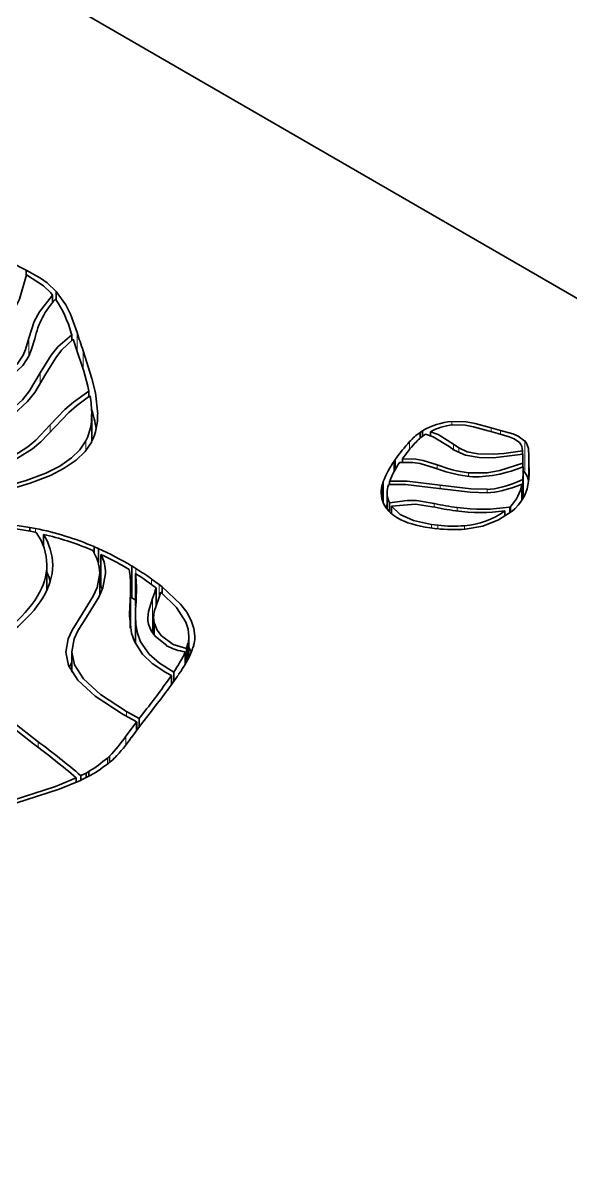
# Model space of a CAD drawing. Extents: x 321 to 857, y 218 to 648.
# Drawn here: x 722.38 to 729.46, y 620.15 to 635.02 of the extents above; entities that cross this region are included whole.
import ezdxf

# ---------------------------------------------------------------- set-up
doc = ezdxf.new("R2010")
doc.units = 0

msp = doc.modelspace()

# ---------------------------------------------------------------- linework, layer by layer
at = {"color": 7, "lineweight": 35}
msp.add_line((749.142, 620.149), (702.643, 646.996), dxfattribs=at)
at = {"color": 7, "lineweight": 35, "ltscale": 0.012901}
msp.add_line((722.42, 631.834), (721.959, 632.066), dxfattribs=at)
at = {"color": 7, "lineweight": 35, "ltscale": 0.001974}
msp.add_line((722.42, 631.834), (722.42, 631.755), dxfattribs=at)
at = {"color": 7, "lineweight": 35, "ltscale": 0.000827956}
msp.add_line((722.74, 631.54), (722.76, 631.513), dxfattribs=at)
at = {"color": 7, "lineweight": 35, "ltscale": 0.002454}
msp.add_line((722.76, 631.513), (722.76, 631.415), dxfattribs=at)
at = {"color": 7, "lineweight": 35, "ltscale": 0.002849}
msp.add_line((722.809, 631.56), (722.809, 631.446), dxfattribs=at)
at = {"color": 7, "lineweight": 13, "ltscale": 0.005721}
msp.add_line((722.455, 630.957), (722.455, 630.728), dxfattribs=at)
at = {"color": 7, "lineweight": 35, "ltscale": 0.000552975}
msp.add_line((723.002, 631.023), (723.009, 631.002), dxfattribs=at)
at = {"color": 7, "lineweight": 35, "ltscale": 0.001889}
msp.add_line((723.009, 631.002), (723.009, 630.927), dxfattribs=at)
at = {"color": 7, "lineweight": 35, "ltscale": 0.004145}
msp.add_line((723.028, 630.942), (723.08, 630.785), dxfattribs=at)
at = {"color": 7, "lineweight": 13, "ltscale": 0.005939}
msp.add_line((723.077, 631.031), (723.077, 630.794), dxfattribs=at)
at = {"color": 7, "lineweight": 13, "ltscale": 0.005923}
msp.add_line((723.156, 630.794), (723.156, 630.557), dxfattribs=at)
at = {"color": 7, "lineweight": 13, "ltscale": 0.003571}
msp.add_line((722.602, 630.508), (722.602, 630.365), dxfattribs=at)
at = {"color": 7, "lineweight": 35, "ltscale": 0.001694}
msp.add_line((723.231, 630.274), (723.231, 630.206), dxfattribs=at)
at = {"color": 7, "lineweight": 35, "ltscale": 0.008749}
msp.add_line((723.267, 629.973), (723.267, 629.623), dxfattribs=at)
at = {"color": 7, "lineweight": 13, "ltscale": 0.00112}
msp.add_line((727.917, 629.881), (727.917, 629.836), dxfattribs=at)
at = {"color": 7, "lineweight": 13, "ltscale": 0.00239}
msp.add_line((722.73, 629.837), (722.73, 629.741), dxfattribs=at)
at = {"color": 7, "lineweight": 35, "ltscale": 0.000931906}
msp.add_line((727.538, 629.76), (727.507, 629.739), dxfattribs=at)
at = {"color": 7, "lineweight": 35, "ltscale": 0.001826}
msp.add_line((727.507, 629.739), (727.507, 629.666), dxfattribs=at)
at = {"color": 7, "lineweight": 35, "ltscale": 0.001721}
msp.add_line((727.538, 629.76), (727.538, 629.691), dxfattribs=at)
at = {"color": 7, "lineweight": 35, "ltscale": 0.000389374}
msp.add_line((727.565, 629.71), (727.578, 629.719), dxfattribs=at)
at = {"color": 7, "lineweight": 35, "ltscale": 0.001256}
msp.add_line((727.64, 629.75), (727.64, 629.7), dxfattribs=at)
at = {"color": 7, "lineweight": 35, "ltscale": 0.003104}
msp.add_line((728.545, 629.767), (728.426, 629.801), dxfattribs=at)
at = {"color": 7, "lineweight": 13, "ltscale": 0.001259}
msp.add_line((728.426, 629.801), (728.426, 629.75), dxfattribs=at)
at = {"color": 7, "lineweight": 13, "ltscale": 0.001212}
msp.add_line((728.545, 629.767), (728.545, 629.719), dxfattribs=at)
at = {"color": 7, "lineweight": 13, "ltscale": 0.003104}
msp.add_line((723.192, 629.634), (723.192, 629.51), dxfattribs=at)
at = {"color": 7, "lineweight": 13, "ltscale": 0.002515}
msp.add_line((727.371, 629.622), (727.371, 629.522), dxfattribs=at)
at = {"color": 7, "lineweight": 35, "ltscale": 0.002022}
msp.add_line((728.006, 629.543), (727.94, 629.589), dxfattribs=at)
at = {"color": 7, "lineweight": 13, "ltscale": 0.001738}
msp.add_line((727.94, 629.589), (727.94, 629.52), dxfattribs=at)
at = {"color": 7, "lineweight": 13, "ltscale": 0.010207}
for p, q in [((728.859, 629.63), (728.859, 629.222)), ((724.052, 627.6), (724.052, 627.191))]:
    msp.add_line(p, q, dxfattribs=at)
at = {"color": 7, "lineweight": 35, "ltscale": 0.002021}
msp.add_line((727.881, 629.561), (727.947, 629.514), dxfattribs=at)
at = {"color": 7, "lineweight": 13, "ltscale": 0.001553}
msp.add_line((728.006, 629.543), (728.006, 629.481), dxfattribs=at)
at = {"color": 7, "lineweight": 35, "ltscale": 0.001161}
msp.add_line((728.83, 629.505), (728.83, 629.459), dxfattribs=at)
at = {"color": 7, "lineweight": 35, "ltscale": 0.000621063}
msp.add_line((728.833, 629.459), (728.834, 629.434), dxfattribs=at)
at = {"color": 7, "lineweight": 35, "ltscale": 0.000529515}
msp.add_line((728.834, 629.434), (728.833, 629.413), dxfattribs=at)
at = {"color": 7, "lineweight": 35, "ltscale": 0.001981}
msp.add_line((728.834, 629.434), (728.834, 629.355), dxfattribs=at)
at = {"color": 7, "lineweight": 35, "ltscale": 0.000577944}
msp.add_line((728.911, 629.473), (728.909, 629.496), dxfattribs=at)
at = {"color": 7, "lineweight": 13, "ltscale": 0.00929}
msp.add_line((728.909, 629.496), (728.909, 629.125), dxfattribs=at)
at = {"color": 7, "lineweight": 35, "ltscale": 0.001692}
msp.add_line((728.91, 629.382), (728.911, 629.45), dxfattribs=at)
at = {"color": 7, "lineweight": 35, "ltscale": 0.000585969}
msp.add_line((728.911, 629.45), (728.911, 629.473), dxfattribs=at)
at = {"color": 7, "lineweight": 35, "ltscale": 0.001279}
msp.add_line((728.911, 629.473), (728.911, 629.422), dxfattribs=at)
at = {"color": 7, "lineweight": 35, "ltscale": 0.000723905}
msp.add_line((727.19, 629.396), (727.173, 629.372), dxfattribs=at)
at = {"color": 7, "lineweight": 35, "ltscale": 0.003317}
msp.add_line((727.173, 629.372), (727.173, 629.239), dxfattribs=at)
at = {"color": 7, "lineweight": 13, "ltscale": 0.003172}
msp.add_line((727.19, 629.396), (727.19, 629.269), dxfattribs=at)
at = {"color": 7, "lineweight": 35, "ltscale": 0.00108}
msp.add_line((727.278, 629.4), (727.278, 629.357), dxfattribs=at)
at = {"color": 7, "lineweight": 13, "ltscale": 0.001295}
msp.add_line((727.728, 629.322), (727.728, 629.27), dxfattribs=at)
at = {"color": 7, "lineweight": 35, "ltscale": 0.000679059}
msp.add_line((728.833, 629.413), (728.833, 629.386), dxfattribs=at)
at = {"color": 7, "lineweight": 13, "ltscale": 0.001337}
msp.add_line((728.833, 629.413), (728.833, 629.36), dxfattribs=at)
at = {"color": 7, "lineweight": 35, "ltscale": 0.000656172}
msp.add_line((728.833, 629.386), (728.833, 629.36), dxfattribs=at)
at = {"color": 7, "lineweight": 35, "ltscale": 0.000356001}
msp.add_line((728.833, 629.36), (728.834, 629.346), dxfattribs=at)
at = {"color": 7, "lineweight": 35, "ltscale": 0.001292}
msp.add_line((728.834, 629.346), (728.834, 629.294), dxfattribs=at)
at = {"color": 7, "lineweight": 35, "ltscale": 0.001644}
msp.add_line((728.836, 629.295), (728.838, 629.229), dxfattribs=at)
at = {"color": 7, "lineweight": 35, "ltscale": 0.00053569}
msp.add_line((728.911, 629.361), (728.91, 629.382), dxfattribs=at)
at = {"color": 7, "lineweight": 35, "ltscale": 0.006213}
msp.add_line((728.91, 629.382), (728.91, 629.134), dxfattribs=at)
at = {"color": 7, "lineweight": 35, "ltscale": 0.000659752}
msp.add_line((728.912, 629.334), (728.911, 629.361), dxfattribs=at)
at = {"color": 7, "lineweight": 13, "ltscale": 0.005583}
msp.add_line((728.911, 629.361), (728.911, 629.137), dxfattribs=at)
at = {"color": 7, "lineweight": 35, "ltscale": 0.002485}
msp.add_line((728.915, 629.235), (728.912, 629.334), dxfattribs=at)
at = {"color": 7, "lineweight": 13, "ltscale": 0.004599}
msp.add_line((728.912, 629.334), (728.912, 629.15), dxfattribs=at)
at = {"color": 7, "lineweight": 13, "ltscale": 0.001137}
msp.add_line((728.131, 629.22), (728.131, 629.174), dxfattribs=at)
at = {"color": 7, "lineweight": 35, "ltscale": 0.000966325}
msp.add_line((728.859, 629.222), (728.831, 629.248), dxfattribs=at)
at = {"color": 7, "lineweight": 35, "ltscale": 0.000202712}
msp.add_line((728.834, 629.141), (728.833, 629.133), dxfattribs=at)
at = {"color": 7, "lineweight": 35, "ltscale": 0.006253}
msp.add_line((728.833, 629.133), (728.833, 628.883), dxfattribs=at)
at = {"color": 7, "lineweight": 35, "ltscale": 0.006416}
msp.add_line((728.834, 629.141), (728.834, 628.884), dxfattribs=at)
at = {"color": 7, "lineweight": 35, "ltscale": 0.008447}
msp.add_line((728.838, 629.229), (728.838, 628.891), dxfattribs=at)
at = {"color": 7, "lineweight": 35, "ltscale": 0.000693575}
msp.add_line((728.908, 629.111), (728.911, 629.139), dxfattribs=at)
at = {"color": 7, "lineweight": 35, "ltscale": 0.000874946}
msp.add_line((727.032, 629.108), (727.022, 629.075), dxfattribs=at)
at = {"color": 7, "lineweight": 35, "ltscale": 0.00553}
msp.add_line((727.022, 629.075), (727.022, 628.854), dxfattribs=at)
at = {"color": 7, "lineweight": 35, "ltscale": 0.007025}
msp.add_line((727.032, 629.108), (727.032, 628.827), dxfattribs=at)
at = {"color": 7, "lineweight": 35, "ltscale": 5.11568e-05}
msp.add_line((727.098, 629.067), (727.098, 629.069), dxfattribs=at)
at = {"color": 7, "lineweight": 35, "ltscale": 0.001109}
msp.add_line((727.114, 629.114), (727.114, 629.07), dxfattribs=at)
at = {"color": 7, "lineweight": 13, "ltscale": 0.001149}
msp.add_line((727.766, 629.062), (727.766, 629.016), dxfattribs=at)
at = {"color": 7, "lineweight": 13, "ltscale": 0.001111}
msp.add_line((728.373, 629.007), (728.373, 628.962), dxfattribs=at)
at = {"color": 7, "lineweight": 35, "ltscale": 0.005203}
msp.add_line((728.823, 629.075), (728.823, 628.866), dxfattribs=at)
at = {"color": 7, "lineweight": 35, "ltscale": 0.005307}
msp.add_line((727.082, 628.961), (727.082, 628.749), dxfattribs=at)
at = {"color": 7, "lineweight": 35, "ltscale": 0.002878}
msp.add_line((727.11, 628.832), (727.11, 628.717), dxfattribs=at)
at = {"color": 7, "lineweight": 13, "ltscale": 0.00118}
msp.add_line((727.69, 628.824), (727.69, 628.777), dxfattribs=at)
at = {"color": 7, "lineweight": 35, "ltscale": 0.000603949}
msp.add_line((727.038, 628.814), (727.05, 628.793), dxfattribs=at)
at = {"color": 7, "lineweight": 35, "ltscale": 0.001056}
msp.add_line((727.082, 628.811), (727.063, 628.773), dxfattribs=at)
at = {"color": 7, "lineweight": 35, "ltscale": 0.002457}
msp.add_line((727.138, 628.791), (727.138, 628.693), dxfattribs=at)
at = {"color": 7, "lineweight": 13, "ltscale": 0.001138}
msp.add_line((727.986, 628.771), (727.986, 628.726), dxfattribs=at)
at = {"color": 7, "lineweight": 35, "ltscale": 0.001801}
msp.add_line((728.6, 628.728), (728.6, 628.656), dxfattribs=at)
at = {"color": 7, "lineweight": 35, "ltscale": 0.000334167}
msp.add_line((728.674, 628.787), (728.664, 628.778), dxfattribs=at)
at = {"color": 7, "lineweight": 35, "ltscale": 0.001953}
msp.add_line((728.664, 628.778), (728.664, 628.7), dxfattribs=at)
at = {"color": 7, "lineweight": 35, "ltscale": 0.001979}
msp.add_line((728.674, 628.787), (728.674, 628.708), dxfattribs=at)
at = {"color": 7, "lineweight": 35, "ltscale": 0.001137}
msp.add_line((728.695, 628.725), (728.729, 628.755), dxfattribs=at)
at = {"color": 7, "lineweight": 35, "ltscale": 0.000351141}
msp.add_line((728.729, 628.755), (728.74, 628.764), dxfattribs=at)
at = {"color": 7, "lineweight": 35, "ltscale": 0.002117}
msp.add_line((727.738, 628.543), (727.654, 628.553), dxfattribs=at)
at = {"color": 7, "lineweight": 13, "ltscale": 0.001141}
msp.add_line((727.654, 628.553), (727.654, 628.508), dxfattribs=at)
at = {"color": 7, "lineweight": 13, "ltscale": 0.001129}
msp.add_line((727.738, 628.543), (727.738, 628.498), dxfattribs=at)
at = {"color": 7, "lineweight": 13, "ltscale": 0.001122}
msp.add_line((728.079, 628.537), (728.079, 628.492), dxfattribs=at)
at = {"color": 7, "lineweight": 35, "ltscale": 0.001706}
msp.add_line((722.448, 628.472), (722.515, 628.459), dxfattribs=at)
at = {"color": 7, "lineweight": 35, "ltscale": 0.00179}
msp.add_line((722.54, 628.501), (722.469, 628.515), dxfattribs=at)
at = {"color": 7, "lineweight": 35, "ltscale": 0.001173}
msp.add_line((722.469, 628.515), (722.469, 628.468), dxfattribs=at)
at = {"color": 7, "lineweight": 35, "ltscale": 0.000939637}
msp.add_line((722.515, 628.459), (722.551, 628.45), dxfattribs=at)
at = {"color": 7, "lineweight": 13, "ltscale": 0.001208}
msp.add_line((722.54, 628.501), (722.54, 628.453), dxfattribs=at)
at = {"color": 7, "lineweight": 35, "ltscale": 0.004015}
msp.add_line((722.645, 628.426), (722.645, 628.265), dxfattribs=at)
at = {"color": 7, "lineweight": 35, "ltscale": 0.002209}
msp.add_line((727.636, 628.51), (727.724, 628.499), dxfattribs=at)
at = {"color": 7, "lineweight": 35, "ltscale": 0.00079884}
msp.add_line((723.25, 628.231), (723.28, 628.219), dxfattribs=at)
at = {"color": 7, "lineweight": 35, "ltscale": 0.001508}
msp.add_line((723.352, 628.243), (723.296, 628.267), dxfattribs=at)
at = {"color": 7, "lineweight": 35, "ltscale": 0.00192}
msp.add_line((723.296, 628.267), (723.296, 628.19), dxfattribs=at)
at = {"color": 7, "lineweight": 35, "ltscale": 0.004645}
msp.add_line((723.352, 628.243), (723.352, 628.057), dxfattribs=at)
at = {"color": 7, "lineweight": 35, "ltscale": 0.010207}
for p, q in [((723.386, 628.166), (723.386, 627.758)), ((723.784, 628.018), (723.784, 627.609)), ((723.769, 627.748), (723.769, 627.34))]:
    msp.add_line(p, q, dxfattribs=at)
at = {"color": 7, "lineweight": 35, "ltscale": 0.008118}
msp.add_line((722.687, 628.03), (722.687, 627.706), dxfattribs=at)
at = {"color": 7, "lineweight": 35, "ltscale": 0.001806}
msp.add_line((723.666, 628.024), (723.728, 627.987), dxfattribs=at)
at = {"color": 7, "lineweight": 35, "ltscale": 0.000638569}
msp.add_line((723.728, 627.987), (723.75, 627.974), dxfattribs=at)
at = {"color": 7, "lineweight": 35, "ltscale": 0.001564}
msp.add_line((723.837, 627.985), (723.784, 628.018), dxfattribs=at)
at = {"color": 7, "lineweight": 13, "ltscale": 0.001686}
msp.add_line((723.837, 627.985), (723.837, 627.917), dxfattribs=at)
at = {"color": 7, "lineweight": 35, "ltscale": 0.007237}
msp.add_line((723.37, 627.925), (723.37, 627.636), dxfattribs=at)
at = {"color": 7, "lineweight": 35, "ltscale": 0.000452723}
msp.add_line((723.386, 627.819), (723.37, 627.827), dxfattribs=at)
at = {"color": 7, "lineweight": 35, "ltscale": 0.010205}
msp.add_line((723.832, 627.921), (723.832, 627.512), dxfattribs=at)
at = {"color": 7, "lineweight": 35, "ltscale": 0.002935}
msp.add_line((723.98, 627.822), (724.074, 627.753), dxfattribs=at)
at = {"color": 7, "lineweight": 35, "ltscale": 0.002996}
msp.add_line((724.136, 627.779), (724.039, 627.85), dxfattribs=at)
at = {"color": 7, "lineweight": 13, "ltscale": 0.001787}
msp.add_line((724.039, 627.85), (724.039, 627.779), dxfattribs=at)
at = {"color": 7, "lineweight": 35, "ltscale": 0.00115}
msp.add_line((723.405, 627.716), (723.386, 627.758), dxfattribs=at)
at = {"color": 7, "lineweight": 35, "ltscale": 0.00075092}
msp.add_line((724.074, 627.753), (724.098, 627.734), dxfattribs=at)
at = {"color": 7, "lineweight": 35, "ltscale": 0.005623}
msp.add_line((724.098, 627.734), (724.098, 627.509), dxfattribs=at)
at = {"color": 7, "lineweight": 35, "ltscale": 0.00241}
msp.add_line((724.127, 627.59), (724.158, 627.682), dxfattribs=at)
at = {"color": 7, "lineweight": 35, "ltscale": 0.001287}
msp.add_line((724.176, 627.747), (724.136, 627.779), dxfattribs=at)
at = {"color": 7, "lineweight": 13, "ltscale": 0.004118}
msp.add_line((724.136, 627.779), (724.136, 627.614), dxfattribs=at)
at = {"color": 7, "lineweight": 35, "ltscale": 0.002032}
msp.add_line((724.176, 627.747), (724.176, 627.666), dxfattribs=at)
at = {"color": 7, "lineweight": 13, "ltscale": 0.007849}
msp.add_line((723.761, 627.557), (723.761, 627.243), dxfattribs=at)
at = {"color": 7, "lineweight": 35, "ltscale": 0.000426289}
msp.add_line((723.784, 627.609), (723.769, 627.618), dxfattribs=at)
at = {"color": 7, "lineweight": 35, "ltscale": 0.001563}
msp.add_line((723.837, 627.577), (723.784, 627.609), dxfattribs=at)
at = {"color": 7, "lineweight": 35, "ltscale": 0.000628547}
msp.add_line((723.835, 627.487), (723.832, 627.512), dxfattribs=at)
at = {"color": 7, "lineweight": 35, "ltscale": 0.003077}
msp.add_line((723.769, 627.34), (723.765, 627.217), dxfattribs=at)
at = {"color": 7, "lineweight": 35, "ltscale": 0.009079}
msp.add_line((723.831, 627.375), (723.831, 627.012), dxfattribs=at)
at = {"color": 7, "lineweight": 35, "ltscale": 0.005348}
msp.add_line((724.066, 627.35), (724.066, 627.136), dxfattribs=at)
at = {"color": 7, "lineweight": 35, "ltscale": 0.00058667}
msp.add_line((724.052, 627.191), (724.044, 627.169), dxfattribs=at)
at = {"color": 7, "lineweight": 35, "ltscale": 0.001011}
msp.add_line((724.066, 627.229), (724.052, 627.191), dxfattribs=at)
at = {"color": 7, "lineweight": 13, "ltscale": 0.003831}
msp.add_line((724.076, 627.277), (724.076, 627.123), dxfattribs=at)
at = {"color": 7, "lineweight": 35, "ltscale": 0.000267046}
msp.add_line((724.522, 627.11), (724.522, 627.099), dxfattribs=at)
at = {"color": 7, "lineweight": 35, "ltscale": 0.006833}
msp.add_line((724.522, 627.11), (724.522, 626.836), dxfattribs=at)
at = {"color": 7, "lineweight": 13, "ltscale": 0.006573}
msp.add_line((724.522, 627.099), (724.522, 626.836), dxfattribs=at)
at = {"color": 7, "lineweight": 35, "ltscale": 0.000312839}
msp.add_line((724.599, 627.098), (724.599, 627.111), dxfattribs=at)
at = {"color": 7, "lineweight": 35, "ltscale": 0.006592}
msp.add_line((723.011, 626.91), (723.011, 626.647), dxfattribs=at)
at = {"color": 7, "lineweight": 35, "ltscale": 0.004024}
msp.add_line((724.474, 626.911), (724.474, 626.75), dxfattribs=at)
at = {"color": 7, "lineweight": 35, "ltscale": 0.001699}
msp.add_line((724.508, 627.02), (724.492, 626.954), dxfattribs=at)
at = {"color": 7, "lineweight": 35, "ltscale": 0.004335}
msp.add_line((724.492, 626.954), (724.492, 626.781), dxfattribs=at)
at = {"color": 7, "lineweight": 35, "ltscale": 9.64326e-05}
msp.add_line((724.512, 627.02), (724.508, 627.02), dxfattribs=at)
at = {"color": 7, "lineweight": 35, "ltscale": 0.005272}
msp.add_line((724.508, 627.02), (724.508, 626.809), dxfattribs=at)
at = {"color": 7, "lineweight": 35, "ltscale": 0.005083}
msp.add_line((724.512, 627.02), (724.512, 626.816), dxfattribs=at)
at = {"color": 7, "lineweight": 35, "ltscale": 0.001729}
msp.add_line((724.553, 626.905), (724.522, 626.966), dxfattribs=at)
at = {"color": 7, "lineweight": 35, "ltscale": 0.00092854}
msp.add_line((724.565, 626.934), (724.574, 626.97), dxfattribs=at)
at = {"color": 7, "lineweight": 35, "ltscale": 8.86193e-05}
msp.add_line((724.574, 626.97), (724.577, 626.97), dxfattribs=at)
at = {"color": 7, "lineweight": 35, "ltscale": 0.00055291}
msp.add_line((724.577, 626.97), (724.583, 626.992), dxfattribs=at)
at = {"color": 7, "lineweight": 35, "ltscale": 0.001954}
msp.add_line((723.011, 626.779), (722.977, 626.708), dxfattribs=at)
at = {"color": 7, "lineweight": 35, "ltscale": 0.001999}
msp.add_line((724.225, 626.642), (724.295, 626.604), dxfattribs=at)
at = {"color": 7, "lineweight": 35, "ltscale": 0.002934}
msp.add_line((724.295, 626.604), (724.295, 626.486), dxfattribs=at)
at = {"color": 7, "lineweight": 35, "ltscale": 0.002983}
msp.add_line((724.326, 626.649), (724.326, 626.53), dxfattribs=at)
at = {"color": 7, "lineweight": 35, "ltscale": 0.00076654}
msp.add_line((724.372, 626.595), (724.39, 626.62), dxfattribs=at)
at = {"color": 7, "lineweight": 35, "ltscale": 0.003037}
msp.add_line((723.954, 626.147), (723.88, 626.05), dxfattribs=at)
at = {"color": 7, "lineweight": 35, "ltscale": 0.005489}
msp.add_line((723.84, 625.998), (723.708, 625.823), dxfattribs=at)
at = {"color": 7, "lineweight": 35, "ltscale": 0.004641}
msp.add_line((723.88, 626.05), (723.717, 626.14), dxfattribs=at)
at = {"color": 7, "lineweight": 13, "ltscale": 0.001559}
msp.add_line((723.717, 626.14), (723.717, 626.077), dxfattribs=at)
at = {"color": 7, "lineweight": 35, "ltscale": 0.000287198}
msp.add_line((723.847, 626.007), (723.84, 625.998), dxfattribs=at)
at = {"color": 7, "lineweight": 13, "ltscale": 0.002757}
msp.add_line((723.84, 625.998), (723.84, 625.888), dxfattribs=at)
at = {"color": 7, "lineweight": 35, "ltscale": 0.002753}
msp.add_line((723.847, 626.007), (723.847, 625.897), dxfattribs=at)
at = {"color": 7, "lineweight": 35, "ltscale": 0.002731}
msp.add_line((723.88, 626.05), (723.88, 625.941), dxfattribs=at)
at = {"color": 7, "lineweight": 35, "ltscale": 0.004686}
msp.add_line((723.91, 625.98), (724.024, 626.128), dxfattribs=at)
at = {"color": 7, "lineweight": 35, "ltscale": 0.005462}
msp.add_line((723.778, 625.806), (723.91, 625.98), dxfattribs=at)
at = {"color": 7, "lineweight": 13, "ltscale": 0.001842}
msp.add_line((722.576, 625.751), (722.576, 625.677), dxfattribs=at)
at = {"color": 7, "lineweight": 13, "ltscale": 0.002835}
msp.add_line((723.708, 625.823), (723.708, 625.709), dxfattribs=at)
at = {"color": 7, "lineweight": 35, "ltscale": 0.000942931}
msp.add_line((723.497, 625.565), (723.469, 625.54), dxfattribs=at)
at = {"color": 7, "lineweight": 35, "ltscale": 0.001987}
msp.add_line((723.497, 625.565), (723.497, 625.485), dxfattribs=at)
at = {"color": 7, "lineweight": 13, "ltscale": 0.001927}
msp.add_line((723.469, 625.54), (723.469, 625.463), dxfattribs=at)
at = {"color": 7, "lineweight": 35, "ltscale": 0.000991057}
msp.add_line((723.533, 625.515), (723.562, 625.542), dxfattribs=at)
at = {"color": 7, "lineweight": 35, "ltscale": 0.001411}
msp.add_line((723.067, 625.284), (723.067, 625.228), dxfattribs=at)
at = {"color": 7, "lineweight": 35, "ltscale": 0.000822631}
msp.add_line((723.12, 625.252), (723.15, 625.266), dxfattribs=at)
at = {"color": 7, "lineweight": 35, "ltscale": 0.001908}
msp.add_line((723.195, 625.347), (723.126, 625.313), dxfattribs=at)
at = {"color": 7, "lineweight": 35, "ltscale": 0.001443}
msp.add_line((723.126, 625.313), (723.126, 625.255), dxfattribs=at)
at = {"color": 7, "lineweight": 35, "ltscale": 0.002706}
msp.add_line((723.15, 625.266), (723.247, 625.314), dxfattribs=at)
at = {"color": 7, "lineweight": 35, "ltscale": 0.001006}
msp.add_line((723.23, 625.366), (723.195, 625.347), dxfattribs=at)
at = {"color": 7, "lineweight": 35, "ltscale": 0.00148}
msp.add_line((723.195, 625.347), (723.195, 625.287), dxfattribs=at)
at = {"color": 7, "lineweight": 35, "ltscale": 0.001527}
msp.add_line((723.23, 625.366), (723.23, 625.305), dxfattribs=at)
at = {"color": 7, "lineweight": 35, "ltscale": 0.001098}
msp.add_line((723.247, 625.314), (723.285, 625.335), dxfattribs=at)
at = {"color": 7, "lineweight": 35}
for points in [[(722.809, 631.56), (722.69, 631.669), (722.603, 631.731), (722.42, 631.834)], [(720.427, 630.34), (720.981, 630.427), (721.229, 630.493), (721.452, 630.575), (721.64, 630.666), (721.807, 630.771), (722.026, 630.964), (722.201, 631.194), (722.332, 631.462), (722.423, 631.772)], [(722.423, 631.772), (722.644, 631.63), (722.74, 631.54)], [(722.76, 631.513), (722.591, 631.298), (722.525, 631.173), (722.455, 630.957)], [(723.077, 631.031), (722.992, 631.267), (722.932, 631.385), (722.809, 631.56)], [(722.455, 630.957), (722.411, 630.809), (722.379, 630.736), (722.305, 630.622), (722.104, 630.432)], [(722.166, 630.405), (722.375, 630.605), (722.453, 630.725), (722.486, 630.801), (722.531, 630.95)], [(723.009, 631.002), (722.829, 630.847), (722.741, 630.738), (722.602, 630.508)], [(722.675, 630.495), (722.801, 630.703), (722.878, 630.802), (723.028, 630.942)], [(723.344, 629.975), (723.314, 630.251), (723.27, 630.437), (723.156, 630.794)], [(722.602, 630.508), (722.463, 630.277), (722.373, 630.163), (722.189, 629.994), (722, 629.872), (721.754, 629.755)], [(721.798, 629.719), (722.054, 629.84), (722.25, 629.966), (722.439, 630.14), (722.532, 630.258), (722.675, 630.495)], [(723.231, 630.274), (723.03, 630.132), (722.919, 630.035), (722.73, 629.837)], [(722.799, 629.816), (722.971, 629.996), (723.069, 630.085), (723.243, 630.214)], [(728.426, 629.801), (728.217, 629.858), (728.101, 629.877), (727.917, 629.881)], [(722.73, 629.837), (722.545, 629.642), (722.443, 629.555), (722.26, 629.44), (722.091, 629.37), (721.882, 629.315)], [(721.908, 629.273), (722.129, 629.331), (722.31, 629.407), (722.503, 629.528), (722.61, 629.619), (722.799, 629.816)], [(727.578, 629.719), (727.678, 629.685), (727.881, 629.561)], [(727.94, 629.589), (727.74, 629.713), (727.64, 629.75)], [(727.927, 629.837), (728.091, 629.833), (728.196, 629.815), (728.388, 629.762)], [(728.513, 629.727), (728.658, 629.685), (728.721, 629.659), (728.791, 629.609)], [(728.859, 629.63), (728.775, 629.691), (728.703, 629.721), (728.545, 629.767)], [(723.192, 629.634), (723.112, 629.516), (723.004, 629.411), (722.853, 629.307), (722.675, 629.216), (722.42, 629.119), (722.141, 629.039), (721.746, 628.953), (720.962, 628.829)], [(720.981, 628.786), (721.781, 628.912), (722.186, 629.001), (722.472, 629.085), (722.733, 629.186), (722.912, 629.278), (723.065, 629.384), (723.18, 629.496), (723.266, 629.621)], [(727.947, 629.514), (728.094, 629.448), (728.27, 629.417), (728.457, 629.414), (728.833, 629.459)], [(728.83, 629.505), (728.587, 629.469), (728.451, 629.459), (728.251, 629.465), (728.117, 629.491), (728.006, 629.543)], [(727.245, 629.355), (727.415, 629.354), (727.51, 629.339), (727.688, 629.284)], [(727.728, 629.322), (727.548, 629.377), (727.45, 629.394), (727.278, 629.4)], [(728.834, 629.346), (728.537, 629.251), (728.374, 629.221), (728.131, 629.22)], [(727.098, 629.069), (727.319, 629.068), (727.748, 629.019)], [(727.766, 629.062), (727.34, 629.111), (727.114, 629.114)], [(727.748, 629.019), (728.155, 628.97), (728.374, 628.962)], [(728.373, 629.007), (728.163, 629.014), (727.766, 629.062)], [(727.69, 628.824), (727.46, 628.861), (727.338, 628.863), (727.11, 628.832)], [(727.138, 628.791), (727.449, 628.817), (727.665, 628.782)], [(727.654, 628.553), (727.424, 628.604), (727.251, 628.684), (727.138, 628.791)], [(728.09, 628.493), (728.317, 628.533), (728.521, 628.612), (728.695, 628.725)], [(723.37, 627.925), (723.337, 627.742), (723.286, 627.627), (723.148, 627.407)], [(723.22, 627.391), (723.36, 627.616), (723.411, 627.735), (723.445, 627.923)], [(724.158, 627.682), (724.36, 627.483), (724.481, 627.293), (724.512, 627.201), (724.522, 627.11)], [(724.599, 627.111), (724.587, 627.212), (724.552, 627.315), (724.494, 627.42), (724.412, 627.526), (724.176, 627.747)], [(724.052, 627.6), (723.998, 627.432), (723.989, 627.35)], [(724.066, 627.35), (724.075, 627.429), (724.127, 627.59)], [(723.148, 627.407), (723.012, 627.189), (722.962, 627.079), (722.93, 626.907)], [(723.011, 626.91), (723.041, 627.076), (723.089, 627.182), (723.22, 627.391)], [(723.754, 627.376), (723.778, 627.152), (723.817, 627.042), (723.922, 626.879), (724.049, 626.76), (724.225, 626.642)], [(724.326, 626.649), (724.142, 626.764), (724.008, 626.881), (723.897, 627.041), (723.857, 627.15), (723.837, 627.261), (723.831, 627.375)], [(724, 627.269), (724.036, 627.183), (724.09, 627.107), (724.235, 626.99)], [(724.492, 626.954), (724.32, 627.007), (724.169, 627.117), (724.113, 627.191), (724.076, 627.277)], [(722.93, 626.907), (722.966, 626.733), (723.086, 626.545), (723.311, 626.339), (723.66, 626.11)], [(723.717, 626.14), (723.379, 626.361), (723.161, 626.561), (723.045, 626.743), (723.011, 626.91)], [(721.77, 626.584), (721.796, 626.442), (721.869, 626.303), (722.03, 626.12), (722.171, 625.994), (722.515, 625.724)], [(722.576, 625.751), (722.235, 626.018), (722.097, 626.14), (721.941, 626.317), (721.871, 626.449), (721.846, 626.584)], [(723.067, 625.284), (722.799, 625.175), (722.253, 624.999)], [(722.288, 624.959), (722.845, 625.139), (723.12, 625.252)]]:
    msp.add_lwpolyline(points, dxfattribs=at)
for centre, radius, start, end in [((723.571, 630.73), 1.062, 136.5743, 168.0313), ((721.59, 630.638), 1.463, 15.2584, 34.2278), ((729.04, 632.871), 6.24, 197.1512, 199.4472), ((719.048, 629.309), 4.293, 12.9803, 20.0966), ((721.89, 629.96), 1.377, 0.5541, 10.6331), ((720.991, 629.386), 2.368, 9.7017, 16.2731), ((722.542, 629.953), 0.724, 333.8939, 1.6313), ((722.588, 629.955), 0.755, 333.7906, 1.562), ((727.976, 629.041), 0.842, 93.9974, 121.3339), ((727.934, 629.108), 0.762, 124.0436, 137.5415), ((727.989, 629.115), 0.725, 94.9381, 118.773), ((729.001, 631.703), 2.036, 252.4793, 256.1449), ((729.212, 627.961), 2.479, 137.9329, 144.6469), ((729.233, 627.999), 2.405, 138.2145, 144.3724), ((727.95, 629.14), 0.688, 123.98, 137.8219), ((728.647, 629.497), 0.183, 2.3835, 37.9519), ((728.692, 629.493), 0.217, 0.9177, 39.3246), ((728.189, 628.656), 1.242, 144.8236, 158.6595), ((728.233, 628.664), 1.206, 145.0345, 158.0723), ((728.379, 631.107), 1.949, 249.2301, 262.1512), ((728.387, 631.057), 1.856, 249.211, 262.07), ((727.887, 629.225), 0.951, 354.9201, 0.2132), ((728.703, 629.09), 0.205, 4.8178, 40.1115), ((727.852, 629.231), 1.063, 354.9962, 0.2024), ((727.417, 628.956), 0.413, 163.2321, 179.4602), ((727.464, 628.957), 0.383, 163.3301, 179.4691), ((728.305, 629.16), 0.524, 314.659, 350.6413), ((728.347, 629.168), 0.563, 314.2141, 354.1993), ((727.324, 628.958), 0.319, 179.6737, 206.6603), ((727.376, 628.959), 0.294, 179.6348, 205.592), ((728.585, 632.987), 4.258, 257.8774, 261.9167), ((727.433, 629.038), 0.455, 212.5816, 241.8443), ((728.564, 632.964), 4.277, 257.8634, 261.9884), ((728.283, 631.115), 2.407, 262.4794, 277.5616), ((728.303, 631.025), 2.275, 261.9889, 279.1156), ((728.007, 629.545), 1.01, 274.054, 305.9584), ((721.709, 624.152), 4.429, 80.1165, 89.0232), ((721.715, 624.258), 4.277, 80.1388, 88.8718), ((727.943, 630.328), 1.796, 263.4273, 274.3149), ((721.794, 624.748), 3.827, 66.8851, 78.7622), ((721.929, 628.014), 0.759, 1.2668, 35.0211), ((721.989, 628.014), 0.774, 0.9946, 32.1209), ((721.817, 624.799), 3.719, 67.3367, 77.147), ((727.944, 630.427), 1.94, 263.4858, 274.3191), ((721.701, 624.552), 4.043, 58.9917, 65.9013), ((722.812, 627.913), 0.558, 1.2174, 33.1578), ((721.81, 624.719), 3.79, 60.6945, 65.4361), ((722.887, 627.917), 0.558, 0.6147, 26.5645), ((721.946, 627.585), 0.821, 16.845, 25.4923), ((722.575, 627.761), 1.194, 359.3995, 10.2898), ((721.782, 624.67), 3.9, 54.6297, 58.2026), ((721.767, 624.645), 3.872, 55.1499, 57.7795), ((722.279, 627.726), 1.565, 359.6892, 7.1305), ((720.717, 627.775), 3.052, 355.9138, 359.4972), ((721.071, 627.729), 2.773, 356.4122, 359.7655), ((722.39, 628.244), 1.782, 338.8183, 343.3822), ((726.757, 627.344), 3.003, 175.9317, 179.3952), ((726.791, 627.344), 2.96, 175.9044, 179.3998), ((724.284, 627.349), 0.295, 179.7393, 195.691), ((724.333, 627.349), 0.267, 179.675, 195.6712), ((724.078, 627.116), 0.444, 347.4841, 357.8181), ((724.122, 627.115), 0.477, 344.9834, 357.9655), ((724.554, 627.56), 0.654, 240.7319, 262.9403), ((723.075, 627.531), 1.53, 324.8404, 336.1025), ((723.217, 627.486), 1.457, 323.5645, 337.7448), ((716.085, 632.386), 10.042, 321.5893, 324.8428), ((716.138, 632.39), 10.069, 321.5523, 324.8641), ((726.435, 630.961), 5.589, 240.2305, 242.4139), ((715.202, 615.961), 12.198, 49.8489, 53.1645), ((715.216, 615.928), 12.274, 49.8716, 53.1557), ((721.997, 626.997), 2.074, 316.3361, 325.5495), ((722.034, 627.004), 2.116, 316.248, 325.4964), ((722.154, 627.099), 2.039, 301.8402, 310.1442), ((722.144, 627.168), 2.159, 301.9011, 310.0322)]:
    msp.add_arc(centre, radius, start, end, dxfattribs=at)
for centre, major_axis, ratio, start_param, end_param in [((732.623, 635.687), (-4.817, -6.39), 0.267022, 0.149056, 0.395684), ((729.364, 629.935), (1.163, 0.866), 0.288236, 3.516532, 4.038532), ((733.28, 634.631), (-5.136, -5.595), 0.177038, 0.163669, 0.360393), ((729.234, 629.582), (2.212, 0.726), 0.368641, 3.460184, 3.79177), ((690.306, 627.154), (32.381, 0.895), 0.14248, 6.10385, 6.279248), ((689.155, 627.331), (33.607, 0.711), 0.142648, 6.10597, 6.280167)]:
    msp.add_ellipse(centre, major_axis=major_axis, ratio=ratio, start_param=start_param, end_param=end_param, dxfattribs=at)

doc.saveas('drawing.dxf')
